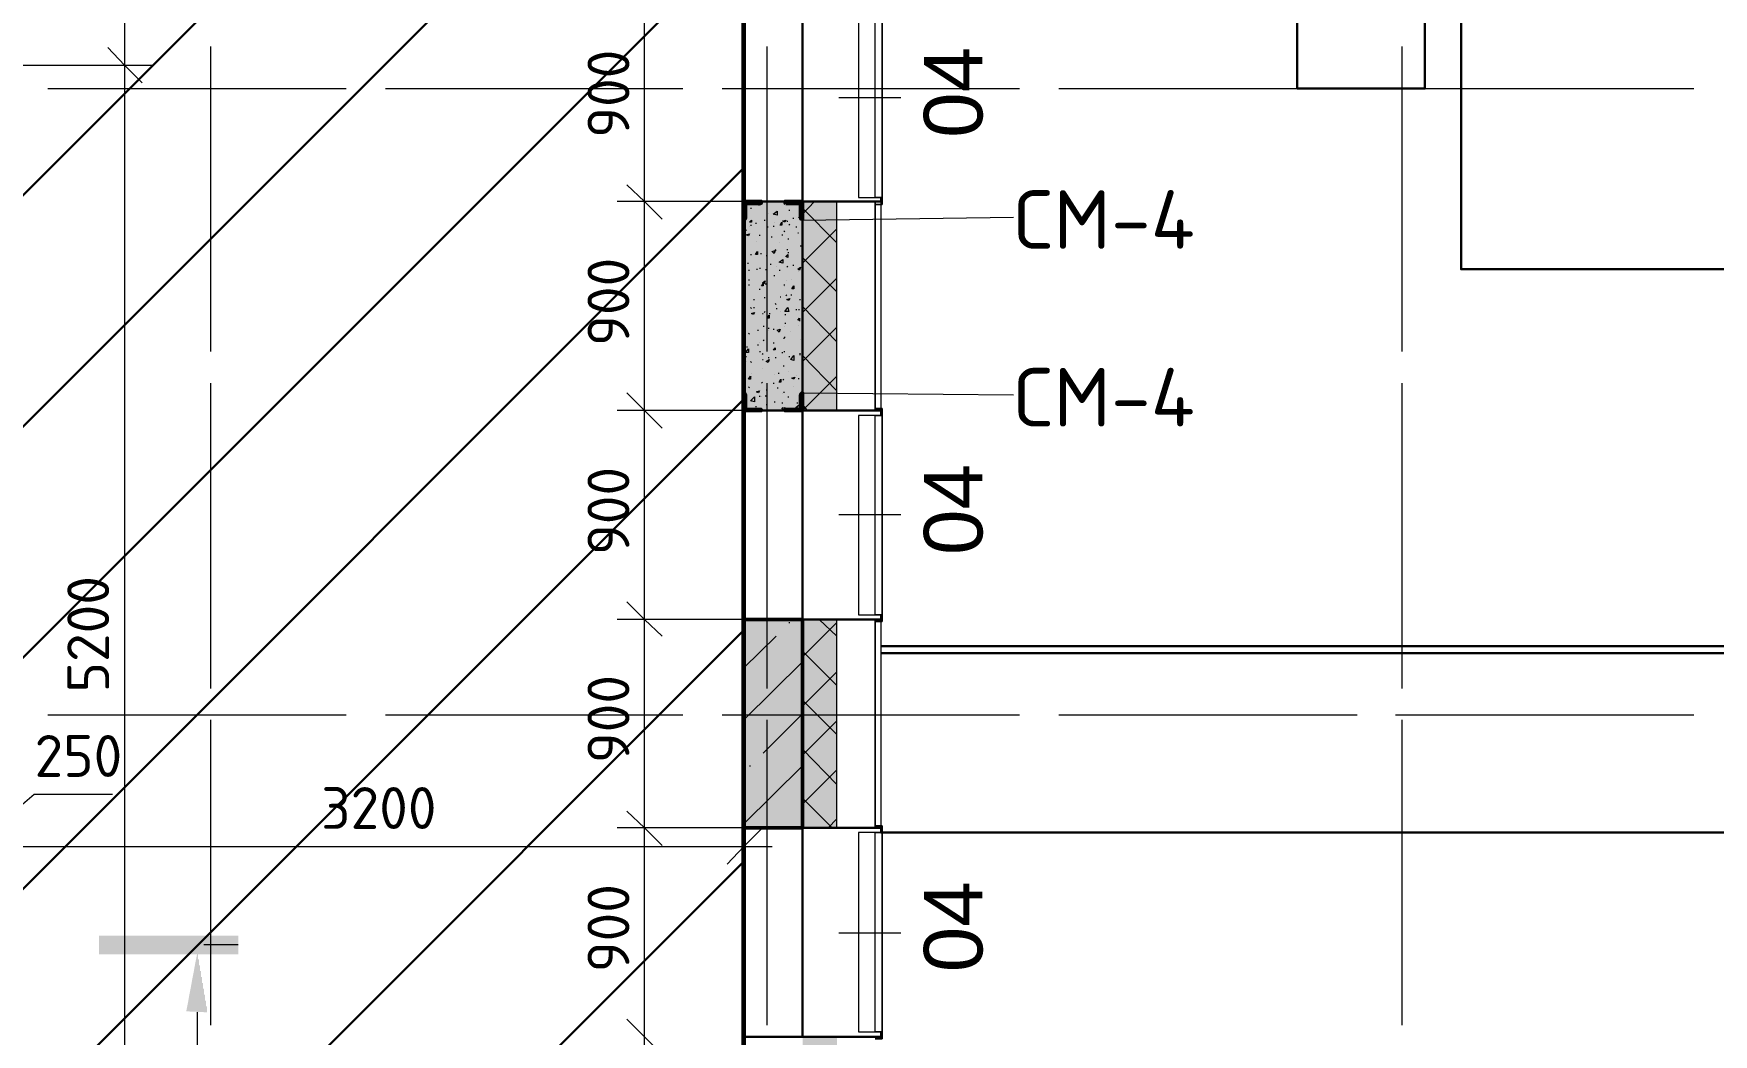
# Model space of a CAD drawing. Header units: millimetres. Extents: x -84737 to 172119, y -43083 to 59399.
# Drawn here: x 134040 to 141285, y 39666 to 43982 of the extents above; entities that cross this region are included whole.
import ezdxf

# ---------------------------------------------------------------- set-up
doc = ezdxf.new("R2010")
doc.units = ezdxf.units.MM
for name, color, linetype, lineweight in [('11) Плинтус ПЛ-2', 70, 'Continuous', 30), ('12) Наливной пол', 150, 'Continuous', 30), ('15) Штукатурка стен СТ-1.1', 161, 'Continuous', 60), ('16) Краска СТ-1.1 стена', 5, 'Continuous', 60), ('20) Шпакл. баз. фин Стена', 40, 'Continuous', 60), ('8) Линолеум Л-1.1', 130, 'Continuous', 30)]:
    doc.layers.add(name, color=color, linetype=linetype, lineweight=lineweight)
doc.layers.add('PDF _Геометрия', color=7, linetype='Continuous')
doc.layers.add('PDF _Текст', color=7, linetype='Continuous')
doc.layers.add('PDF _Сплошная заливка', color=7, linetype='Continuous', true_color=0xffffff)
doc.styles.add('PDF GOSTCommon', font='arial.ttf')
doc.styles.add('PDF ISOCPEUR', font='isocpeur.ttf')

msp = doc.modelspace()

# ---------------------------------------------------------------- hatches: boundary and pattern name
at = {"layer": '12) Наливной пол'}
h = msp.add_hatch(dxfattribs=at)
h.set_pattern_fill('ANSI31', color=256, scale=222)
h.paths.add_polyline_path([(133906.4, 38643.9), (137102.4, 38643.9), (137102.4, 49044.5), (133906.4, 49044.5)])
at = {"layer": '8) Линолеум Л-1.1'}
h = msp.add_hatch(dxfattribs=at)
h.set_pattern_fill('ANSI31', color=256, scale=222)
h.paths.add_polyline_path([(133906.4, 38643.9), (137102.4, 38643.9), (137102.4, 49044.5), (133906.4, 49044.5)])
at = {"layer": 'PDF _Сплошная заливка', "transparency": 33554559}
h = msp.add_hatch(color=256, dxfattribs=at)
h.paths.add_polyline_path([(137356.3, 47757.7), (137504.5, 47757.7), (137504.5, 49294.3), (137356.3, 49294.3)])
h.paths.add_polyline_path([(137356.3, 44155.3), (137504.5, 44155.3), (137504.5, 45057), (137356.3, 45057)])
h.paths.add_polyline_path([(137356.3, 42356.3), (137504.5, 42356.3), (137504.5, 43257.9), (137356.3, 43257.9)])
h.paths.add_polyline_path([(137504.5, 41454.6), (137356.3, 41454.6), (137356.3, 40739.2), (137504.5, 40739.2)])
h.paths.add_polyline_path([(137356.3, 45954.4), (137504.5, 45954.4), (137504.5, 46856), (137356.3, 46856)])
h = msp.add_hatch(color=256, dxfattribs=at)
h.paths.add_polyline_path([(137356.3, 40557.2), (137504.5, 40557.2), (137504.5, 40739.2), (137356.3, 40739.2)])
h.paths.add_polyline_path([(137504.5, 39655.6), (137356.3, 39655.6), (137356.3, 38246), (137504.5, 38246)])
msp.add_hatch(color=7, dxfattribs=at).paths.add_polyline_path([(134786.9, 39786.8), (134782.6, 39786.8), (134782.6, 39812.2), (134778.4, 39812.2), (134778.4, 39837.6), (134774.2, 39837.6), (134774.2, 39863), (134769.9, 39863), (134769.9, 39888.4), (134765.7, 39888.4), (134765.7, 39913.8), (134761.5, 39913.8), (134761.5, 39939.2), (134757.2, 39939.2), (134757.2, 39964.6), (134753, 39964.6), (134753, 39990), (134748.8, 39990), (134748.8, 40011.2), (134744.5, 40011.2), (134736.1, 39968.8), (134731.8, 39943.4), (134723.4, 39901.1), (134719.1, 39875.7), (134710.7, 39833.4), (134706.4, 39808), (134698, 39765.6), (134786.9, 39761.4)])

# ---------------------------------------------------------------- linework, layer by layer
at = {"layer": '11) Плинтус ПЛ-2'}
msp.add_lwpolyline([(133906.4, 45073.9), (133906.4, 38643.9), (137102.4, 38643.9), (137102.4, 49044.5), (133906.4, 49044.5), (133906.4, 46127.9)], dxfattribs=at)
at = {"layer": '15) Штукатурка стен СТ-1.1'}
msp.add_lwpolyline([(133906.4, 45073.9), (133906.4, 38643.9), (137102.4, 38643.9), (137102.4, 49044.5), (133906.4, 49044.5), (133906.4, 46127.9)], dxfattribs=at)
at = {"layer": '16) Краска СТ-1.1 стена'}
msp.add_lwpolyline([(133906.4, 45073.9), (133906.4, 38643.9), (137102.4, 38643.9), (137102.4, 49044.5), (133906.4, 49044.5), (133906.4, 46127.9)], dxfattribs=at)
at = {"layer": '20) Шпакл. баз. фин Стена'}
msp.add_lwpolyline([(133906.4, 45073.9), (133906.4, 38643.9), (137102.4, 38643.9), (137102.4, 49044.5), (133906.4, 49044.5), (133906.4, 46127.9)], dxfattribs=at)
at = {"layer": '8) Линолеум Л-1.1'}
msp.add_lwpolyline([(133906.4, 38643.9), (137102.4, 38643.9), (137102.4, 49044.5), (133906.4, 49044.5)], close=True, dxfattribs=at)
at = {"layer": 'PDF _Геометрия', "lineweight": 30}
for points in [[(137695, 39676.8), (137695, 39655.6), (137669.6, 39655.6), (137356.3, 39655.6), (137356.3, 40557.2), (137669.6, 40557.2), (137695, 40557.2), (137695, 40536.1), (137699.2, 40536.1), (144014.9, 40536.1), (143985.3, 40565.7), (143240.3, 41310.7), (143985.3, 40565.7), (144014.9, 40536.1), (144014.9, 56553.9), (143985.3, 56524.3), (143240.3, 55783.5), (143985.3, 56524.3), (144014.9, 56553.9), (123793.6, 56553.9), (123823.3, 56524.3), (124568.3, 55783.5)], [(137356.3, 40557.2), (137356.3, 39655.6), (137102.4, 39655.6), (137102.4, 48396.8), (137356.3, 48396.8), (137356.3, 47757.7), (137356.3, 48396.8)], [(137695, 43274.8), (137695, 43257.9), (137669.6, 43257.9), (137356.3, 43257.9), (137356.3, 44155.3), (137356.3, 43257.9), (137102.4, 43257.9), (137102.4, 42356.3), (137356.3, 42356.3), (137356.3, 41454.6), (137356.3, 42356.3), (137669.6, 42356.3), (137695, 42356.3), (137695, 42335.1)], [(137695, 41475.8), (137695, 41454.6), (137669.6, 41454.6), (137356.3, 41454.6)], [(137695, 41340.3), (141394.7, 41340.3)], [(137695, 41310.7), (141394.7, 41310.7)]]:
    msp.add_lwpolyline(points, dxfattribs=at)
for points in [[(141695.2, 53967.5), (140196.7, 53967.5), (140196.7, 42965.8), (141695.2, 42965.8)], [(137102.4, 49044.5), (133906.4, 49044.5), (133906.4, 38643.9), (137102.4, 38643.9)], [(140040.1, 44494), (139489.8, 44494), (139489.8, 43744.7), (140040.1, 43744.7)], [(137356.3, 42356.3), (137356.3, 43257.9)]]:
    msp.add_lwpolyline(points, close=True, dxfattribs=at)
at = {"layer": 'PDF _Геометрия', "lineweight": 9}
for points in [[(136674.8, 38525.4), (136674.8, 39655.6), (136674.8, 40557.2), (136674.8, 41454.6), (136674.8, 42356.3), (136674.8, 43257.9), (136674.8, 44155.3), (136674.8, 45057), (136674.8, 45954.4), (136674.8, 46856), (136674.8, 47757.7), (136674.8, 48396.8), (136674.8, 49167.3)], [(134431.3, 46246.5), (134431.3, 45073.9), (134431.3, 43846.3), (134431.3, 38525.4)], [(134803.8, 42927.7), (134803.8, 43926.7)], [(137204, 42927.7), (137204, 43926.7)], [(139942.7, 42927.7), (139942.7, 43926.7)], [(133931.8, 43846.3), (134431.3, 43846.3), (134554.1, 43846.3)], [(134803.8, 43812.4), (134803.8, 43863.2)], [(137204, 43812.4), (137204, 43863.2)], [(139942.7, 43812.4), (139942.7, 43863.2)], [(134101.1, 43744.7), (135104.4, 43744.7)], [(134135, 43744.7), (134190, 43744.7)], [(134389, 43744.7), (135388, 43744.7)], [(135303.3, 43744.7), (135354.1, 43744.7)], [(135557.3, 43744.7), (136556.3, 43744.7)], [(135586.9, 43744.7), (135642, 43744.7)], [(135840.9, 43744.7), (136839.9, 43744.7)], [(136755.2, 43744.7), (136810.3, 43744.7)], [(137009.2, 43744.7), (138008.2, 43744.7)], [(137038.9, 43744.7), (137093.9, 43744.7)], [(137292.8, 43744.7), (138291.8, 43744.7)], [(137513, 43706.6), (137779.6, 43706.6)], [(138207.2, 43744.7), (138262.2, 43744.7)], [(138461.2, 43744.7), (139460.2, 43744.7)], [(138495, 43744.7), (138545.8, 43744.7)], [(138744.8, 43744.7), (139748, 43744.7)], [(139663.4, 43744.7), (139714.2, 43744.7)], [(139913.1, 43744.7), (140916.3, 43744.7)], [(139947, 43744.7), (139997.8, 43744.7)], [(140201, 43744.7), (141200, 43744.7)], [(141115.3, 43744.7), (141166.1, 43744.7)], [(134803.8, 42610.3), (134803.8, 43613.5)], [(137204, 42610.3), (137204, 43613.5)], [(139942.7, 42610.3), (139942.7, 43613.5)], [(137174.3, 43257.9), (136674.8, 43257.9), (136556.3, 43257.9)], [(137115.1, 43253.7), (137115.1, 43257.9)], [(137318.2, 43249.5), (137322.5, 43253.7)], [(137356.3, 43202.9), (137407.1, 43257.9)], [(137110.8, 43194.4), (137115.1, 43194.4)], [(137132, 43228.3), (137136.2, 43228.3)], [(137204, 43236.8), (137204, 43236.8)], [(137208.2, 43207.1), (137208.2, 43207.1)], [(137297.1, 43219.8), (137301.3, 43219.8)], [(137314, 43186), (137318.2, 43186)], [(137339.4, 43190.2), (137343.6, 43186)], [(137504.5, 43080.1), (137356.3, 43228.3)], [(137356.3, 43177.5), (138266.4, 43190.2)], [(137110.8, 43130.9), (137115.1, 43135.2)], [(137127.8, 43152.1), (137127.8, 43152.1)], [(137132, 43156.3), (137136.2, 43156.3)], [(137153.2, 43164.8), (137157.4, 43164.8)], [(137170.1, 43114), (137170.1, 43109.8)], [(137191.3, 43177.5), (137195.5, 43177.5)], [(137204, 43147.9), (137208.2, 43147.9)], [(137229.3, 43152.1), (137233.6, 43152.1)], [(137233.6, 43169), (137233.6, 43169)], [(137267.4, 43114), (137271.7, 43114)], [(137271.7, 43177.5), (137271.7, 43177.5)], [(137275.9, 43130.9), (137280.1, 43126.7)], [(137288.6, 43173.3), (137292.8, 43173.3)], [(137297.1, 43156.3), (137301.3, 43160.6)], [(137326.7, 43147.9), (137330.9, 43147.9)], [(137335.2, 43122.5), (137339.4, 43122.5)], [(137356.3, 42991.2), (137504.5, 43139.4)], [(137106.6, 43092.8), (137110.8, 43092.8)], [(137106.6, 43071.7), (137110.8, 43075.9)], [(137157.4, 43084.4), (137157.4, 43084.4)], [(137204, 43084.4), (137204, 43088.6)], [(137220.9, 43105.5), (137225.1, 43105.5)], [(137220.9, 43042), (137220.9, 43042)], [(137237.8, 43050.5), (137242, 43046.3)], [(137254.7, 43080.1), (137254.7, 43080.1)], [(137288.6, 43050.5), (137292.8, 43050.5)], [(137292.8, 43097.1), (137297.1, 43097.1)], [(137292.8, 43037.8), (137297.1, 43037.8)], [(137347.9, 43067.4), (137347.9, 43063.2)], [(137352.1, 43075.9), (137352.1, 43075.9)], [(137106.6, 43012.4), (137110.8, 43012.4)], [(137119.3, 42991.2), (137123.5, 42991.2)], [(137132, 43029.3), (137136.2, 43029.3)], [(137157.4, 42965.8), (137161.6, 42965.8)], [(137170.1, 42970.1), (137174.3, 42970.1)], [(137174.3, 43033.6), (137178.6, 43033.6)], [(137199.7, 43025.1), (137204, 43025.1)], [(137199.7, 42961.6), (137199.7, 42965.8)], [(137216.6, 42987), (137220.9, 42987)], [(137242, 42978.5), (137242, 42978.5)], [(137288.6, 42974.3), (137292.8, 42978.5)], [(137314, 42982.8), (137318.2, 42982.8)], [(137504.5, 42868.5), (137356.3, 43016.6)], [(137102.4, 42948.9), (137106.6, 42953.1)], [(137123.5, 42961.6), (137127.8, 42961.6)], [(137123.5, 42919.3), (137127.8, 42919.3)], [(137123.5, 42898.1), (137127.8, 42898.1)], [(137182.8, 42893.9), (137182.8, 42893.9)], [(137191.3, 42906.6), (137195.5, 42906.6)], [(137195.5, 42902.3), (137199.7, 42902.3)], [(137233.6, 42940.4), (137233.6, 42936.2)], [(137254.7, 42961.6), (137259, 42961.6)], [(137275.9, 42898.1), (137280.1, 42898.1)], [(137288.6, 42915), (137288.6, 42915)], [(137309.8, 42919.3), (137309.8, 42919.3)], [(137339.4, 42957.4), (137339.4, 42957.4)], [(137352.1, 42957.4), (137356.3, 42957.4)], [(137352.1, 42927.7), (137356.3, 42927.7)], [(137356.3, 42779.6), (137504.5, 42927.7)], [(137144.7, 42834.6), (137148.9, 42834.6)], [(137170.1, 42881.2), (137170.1, 42876.9)], [(137191.3, 42843.1), (137195.5, 42843.1)], [(137237.8, 42817.7), (137242, 42813.4)], [(137259, 42847.3), (137263.2, 42847.3)], [(137280.1, 42889.6), (137280.1, 42889.6)], [(137284.4, 42851.5), (137288.6, 42855.8)], [(137305.5, 42855.8), (137309.8, 42855.8)], [(137343.6, 42834.6), (137347.9, 42834.6)], [(137132, 42800.7), (137136.2, 42796.5)], [(137144.7, 42800.7), (137148.9, 42800.7)], [(137182.8, 42775.3), (137187, 42775.3)], [(137191.3, 42779.6), (137195.5, 42783.8)], [(137212.4, 42775.3), (137216.6, 42775.3)], [(137242, 42796.5), (137246.3, 42796.5)], [(137259, 42783.8), (137259, 42783.8)], [(137280.1, 42771.1), (137284.4, 42771.1)], [(137284.4, 42792.3), (137284.4, 42792.3)], [(137326.7, 42792.3), (137330.9, 42792.3)], [(137343.6, 42745.7), (137335.2, 42745.7), (137343.6, 42754.2), (137343.6, 42741.5)], [(137339.4, 42792.3), (137343.6, 42792.3)], [(137504.5, 42652.6), (137356.3, 42805)], [(134803.8, 42673.8), (134803.8, 42728.8)], [(137110.8, 42707.6), (137110.8, 42707.6)], [(137123.5, 42690.7), (137127.8, 42686.5)], [(137161.6, 42703.4), (137165.9, 42703.4)], [(137187, 42720.3), (137191.3, 42720.3)], [(137204, 42673.8), (137204, 42728.8)], [(137208.2, 42711.9), (137212.4, 42711.9)], [(137208.2, 42703.4), (137208.2, 42703.4)], [(137229.3, 42707.6), (137233.6, 42707.6)], [(137280.1, 42733), (137284.4, 42733)], [(137280.1, 42720.3), (137280.1, 42720.3)], [(137280.1, 42669.5), (137280.1, 42673.8)], [(137305.5, 42699.2), (137305.5, 42699.2)], [(137339.4, 42724.6), (137339.4, 42724.6)], [(137356.3, 42567.9), (137504.5, 42716.1)], [(139942.7, 42673.8), (139942.7, 42728.8)], [(137102.4, 42639.9), (137106.6, 42639.9), (137106.6, 42627.2), (137102.4, 42631.4)], [(137115.1, 42631.4), (137119.3, 42631.4)], [(137161.6, 42639.9), (137165.9, 42639.9)], [(137170.1, 42648.4), (137170.1, 42648.4)], [(137170.1, 42610.3), (137174.3, 42610.3)], [(137182.8, 42597.6), (137187, 42601.8)], [(137187, 42656.8), (137191.3, 42661.1)], [(137229.3, 42648.4), (137233.6, 42648.4)], [(137267.4, 42606), (137271.7, 42606)], [(137275.9, 42669.5), (137275.9, 42665.3)], [(137275.9, 42610.3), (137280.1, 42610.3)], [(137343.6, 42601.8), (137347.9, 42601.8)], [(137347.9, 42661.1), (137347.9, 42661.1)], [(137110.8, 42589.1), (137115.1, 42589.1)], [(137115.1, 42567.9), (137115.1, 42567.9)], [(137132, 42567.9), (137136.2, 42563.7)], [(137182.8, 42576.4), (137187, 42576.4)], [(137182.8, 42538.3), (137182.8, 42538.3)], [(137208.2, 42584.9), (137212.4, 42584.9)], [(137237.8, 42584.9), (137242, 42584.9)], [(137275.9, 42546.8), (137275.9, 42551)], [(137297.1, 42589.1), (137301.3, 42589.1)], [(137305.5, 42580.6), (137309.8, 42580.6)], [(137343.6, 42597.6), (137347.9, 42597.6)], [(137504.5, 42440.9), (137356.3, 42593.3)], [(134803.8, 41475.8), (134803.8, 42474.8)], [(137123.5, 42457.9), (137127.8, 42453.6)], [(137136.2, 42517.1), (137136.2, 42517.1)], [(137136.2, 42504.4), (137136.2, 42504.4)], [(137178.6, 42474.8), (137182.8, 42479)], [(137204, 41475.8), (137204, 42474.8)], [(137229.3, 42474.8), (137233.6, 42474.8)], [(137233.6, 42512.9), (137233.6, 42512.9)], [(137250.5, 42517.1), (137254.7, 42517.1)], [(137271.7, 42487.5), (137275.9, 42491.7)], [(137297.1, 42525.6), (137297.1, 42525.6)], [(137318.2, 42462.1), (137318.2, 42462.1)], [(137330.9, 42508.7), (137330.9, 42508.7)], [(137339.4, 42496), (137339.4, 42491.7)], [(137356.3, 42356.3), (137504.5, 42504.4)], [(139942.7, 41475.8), (139942.7, 42474.8)], [(134803.8, 42360.5), (134803.8, 42411.3)], [(137136.2, 42398.6), (137140.5, 42398.6)], [(137170.1, 42419.8), (137170.1, 42415.5)], [(137178.6, 42415.5), (137178.6, 42415.5)], [(137195.5, 42419.8), (137199.7, 42419.8)], [(137199.7, 42445.2), (137204, 42445.2)], [(137204, 42360.5), (137204, 42411.3)], [(137233.6, 42394.4), (137237.8, 42394.4)], [(137246.3, 42453.6), (137250.5, 42453.6)], [(137267.4, 42390.1), (137271.7, 42390.1)], [(137271.7, 42428.2), (137271.7, 42428.2)], [(137275.9, 42436.7), (137275.9, 42432.5)], [(137292.8, 42415.5), (137297.1, 42415.5)], [(137330.9, 42390.1), (137335.2, 42390.1)], [(137356.3, 42432.5), (138266.4, 42424)], [(139942.7, 42360.5), (139942.7, 42411.3)], [(137174.3, 42356.3), (136674.8, 42356.3), (136556.3, 42356.3)], [(137148.9, 42356.3), (137157.4, 42364.7), (137157.4, 42356.3)], [(137153.2, 42373.2), (137157.4, 42373.2)], [(137178.6, 42356.3), (137178.6, 42356.3)], [(137199.7, 42381.7), (137204, 42381.7)], [(137267.4, 42364.7), (137271.7, 42369)], [(137343.6, 42373.2), (137347.9, 42369)], [(137377.5, 42356.3), (137356.3, 42381.7)], [(134803.8, 41158.3), (134803.8, 42157.3)], [(137204, 41158.3), (137204, 42157.3)], [(139942.7, 41158.3), (139942.7, 42157.3)], [(137513, 41907.6), (137779.6, 41907.6)], [(137174.3, 41454.6), (136674.8, 41454.6), (136556.3, 41454.6)], [(137297.1, 41441.9), (137301.3, 41441.9)], [(137356.3, 41293.8), (137504.5, 41441.9)], [(137504.5, 41382.7), (137428.3, 41454.6)], [(137102.4, 41247.2), (137242, 41382.7)], [(137504.5, 41171), (137356.3, 41319.2)], [(134803.8, 41221.8), (134803.8, 41276.8)], [(137102.4, 41022.9), (137356.3, 41272.6)], [(137204, 41221.8), (137204, 41276.8)], [(137356.3, 41082.1), (137504.5, 41230.3)], [(139942.7, 41221.8), (139942.7, 41276.8)], [(137504.5, 40959.4), (137356.3, 41107.5)], [(134101.1, 41044), (135104.4, 41044)], [(134135, 41044), (134190, 41044)], [(134389, 41044), (135388, 41044)], [(134803.8, 40023.9), (134803.8, 41022.9)], [(135303.3, 41044), (135354.1, 41044)], [(135557.3, 41044), (136556.3, 41044)], [(135586.9, 41044), (135642, 41044)], [(135840.9, 41044), (136839.9, 41044)], [(136755.2, 41044), (136810.3, 41044)], [(137009.2, 41044), (138008.2, 41044)], [(137038.9, 41044), (137093.9, 41044)], [(137187, 40878.9), (137356.3, 41048.3)], [(137204, 40023.9), (137204, 41022.9)], [(137292.8, 41044), (138291.8, 41044)], [(137356.3, 40870.5), (137504.5, 41018.6)], [(138207.2, 41044), (138262.2, 41044)], [(138461.2, 41044), (139460.2, 41044)], [(138495, 41044), (138545.8, 41044)], [(138744.8, 41044), (139748, 41044)], [(139663.4, 41044), (139714.2, 41044)], [(139913.1, 41044), (140916.3, 41044)], [(139942.7, 40023.9), (139942.7, 41022.9)], [(139947, 41044), (139997.8, 41044)], [(140201, 41044), (141200, 41044)], [(141115.3, 41044), (141166.1, 41044)], [(114912.7, 40976.3), (114912.7, 40476.8), (116703.3, 40476.8), (116783.7, 40476.8), (116931.8, 40476.8), (117012.3, 40476.8), (123573.5, 40476.8), (123653.9, 40476.8), (124022.2, 40476.8), (124102.6, 40476.8), (129605.6, 40476.8), (129703, 40476.8), (129855.4, 40476.8), (133652.4, 40476.8), (133906.4, 40476.8), (137225.1, 40476.8)], [(134803.8, 40904.3), (134803.8, 40959.4)], [(137102.4, 40976.3), (137102.4, 40476.8), (137102.4, 40358.3)], [(137204, 40904.3), (137204, 40959.4)], [(139942.7, 40904.3), (139942.7, 40959.4)], [(137504.5, 40743.5), (137356.3, 40895.9)], [(137102.4, 40574.2), (137356.3, 40823.9)], [(137127.8, 40823.9), (137132, 40823.9)], [(137356.3, 40658.8), (137436.8, 40739.2), (137504.5, 40807)], [(134380.5, 40701.2), (134041.9, 40701.2), (133779.4, 40476.8)], [(134803.8, 39706.4), (134803.8, 40705.4)], [(137204, 39706.4), (137204, 40705.4)], [(137483.3, 40557.2), (137356.3, 40684.2)], [(139942.7, 39706.4), (139942.7, 40705.4)], [(137352.1, 40599.6), (137356.3, 40599.6)], [(137466.4, 40557.2), (137504.5, 40595.3)], [(137174.3, 40557.2), (136674.8, 40557.2), (136556.3, 40557.2)], [(137513, 40104.3), (137779.6, 40104.3)], [(134803.8, 39769.9), (134803.8, 39820.7)], [(137204, 39769.9), (137204, 39820.7)], [(139942.7, 39769.9), (139942.7, 39820.7)], [(134744.5, 39761.4), (134744.5, 39363.5)]]:
    msp.add_lwpolyline(points, dxfattribs=at)
at = {"layer": 'PDF _Геометрия', "lineweight": 18}
for points in [[(137597.6, 44134.2), (137597.6, 43274.8), (137699.2, 43274.8), (137699.2, 43245.2), (137669.6, 43245.2), (137699.2, 43245.2), (137699.2, 43274.8), (137699.2, 44134.2), (137597.6, 44134.2), (137597.6, 43274.8), (137699.2, 43274.8)], [(137356.3, 42356.3), (137504.5, 42356.3), (137597.6, 42356.3), (137669.6, 42356.3), (137669.6, 43257.9), (137597.6, 43257.9), (137504.5, 43257.9), (137356.3, 43257.9)], [(137504.5, 42356.3), (137504.5, 43257.9)], [(137699.2, 42335.1), (137699.2, 42364.7), (137669.6, 42364.7), (137699.2, 42364.7), (137699.2, 42335.1), (137597.6, 42335.1), (137597.6, 41475.8), (137699.2, 41475.8), (137699.2, 41446.2), (137669.6, 41446.2), (137699.2, 41446.2), (137699.2, 41475.8), (137699.2, 42335.1), (137597.6, 42335.1), (137597.6, 41475.8), (137699.2, 41475.8)], [(137504.5, 40557.2), (137504.5, 40739.2), (137504.5, 41454.6)], [(137699.2, 40536.1), (137699.2, 40565.7), (137669.6, 40565.7), (137699.2, 40565.7), (137699.2, 40536.1), (137597.6, 40536.1), (137597.6, 39676.8), (137699.2, 39676.8), (137699.2, 39647.1), (137669.6, 39647.1), (137699.2, 39647.1), (137699.2, 39676.8), (137699.2, 40536.1), (137597.6, 40536.1), (137597.6, 39676.8), (137699.2, 39676.8)]]:
    msp.add_lwpolyline(points, dxfattribs=at)
for points in [[(137669.6, 44134.2), (137699.2, 44134.2), (137699.2, 43274.8), (137669.6, 43274.8)], [(137669.6, 42356.3), (137695, 42356.3), (137695, 42364.7), (137695, 43245.2), (137695, 43257.9), (137669.6, 43257.9)], [(137669.6, 42335.1), (137699.2, 42335.1), (137699.2, 41475.8), (137669.6, 41475.8)], [(137669.6, 40739.2), (137669.6, 41454.6), (137597.6, 41454.6), (137504.5, 41454.6), (137356.3, 41454.6), (137356.3, 40739.2), (137356.3, 40557.2), (137504.5, 40557.2), (137597.6, 40557.2), (137669.6, 40557.2)], [(137669.6, 40557.2), (137695, 40557.2), (137695, 40565.7), (137695, 41446.2), (137695, 41454.6), (137669.6, 41454.6), (137669.6, 40739.2)], [(137669.6, 40536.1), (137699.2, 40536.1), (137699.2, 39676.8), (137669.6, 39676.8)]]:
    msp.add_lwpolyline(points, close=True, dxfattribs=at)
at = {"layer": 'PDF _Геометрия', "lineweight": 20}
for points in [[(134507.5, 43770.1), (134431.3, 43846.3), (134359.3, 43922.5)], [(136598.6, 43329.9), (136674.8, 43257.9), (136751, 43181.7)], [(136598.6, 42432.5), (136674.8, 42356.3), (136751, 42280.1)], [(136598.6, 41530.8), (136674.8, 41454.6), (136751, 41382.7)], [(136598.6, 40629.2), (136674.8, 40557.2), (136751, 40481)], [(137178.6, 40553), (137102.4, 40476.8), (137030.4, 40400.6)], [(136598.6, 39731.8), (136674.8, 39655.6), (136751, 39579.4)]]:
    msp.add_lwpolyline(points, dxfattribs=at)
at = {"layer": 'PDF _Геометрия', "lineweight": 50}
for points in [[(137110.8, 43249.5), (137174.3, 43249.5), (137178.6, 43253.7), (137178.6, 43257.9), (137102.4, 43257.9), (137102.4, 43181.7), (137106.6, 43181.7), (137110.8, 43186)], [(137284.4, 43249.5), (137347.9, 43249.5), (137347.9, 43186), (137352.1, 43181.7), (137356.3, 43181.7), (137356.3, 43257.9), (137280.1, 43257.9), (137280.1, 43253.7)], [(137174.3, 42360.5), (137110.8, 42360.5), (137110.8, 42424), (137106.6, 42428.2), (137102.4, 42432.5), (137102.4, 42356.3), (137178.6, 42356.3), (137178.6, 42360.5)], [(137347.9, 42360.5), (137284.4, 42360.5), (137280.1, 42360.5), (137280.1, 42356.3), (137356.3, 42356.3), (137356.3, 42432.5), (137352.1, 42428.2), (137347.9, 42424)], [(137356.3, 40557.2), (137356.3, 41454.6), (137102.4, 41454.6), (137102.4, 40557.2)]]:
    msp.add_lwpolyline(points, close=True, dxfattribs=at)
at = {"layer": 'PDF _Геометрия', "lineweight": 9}
for points in [[(137174.3, 43253.7), (137170.1, 43241), (137161.6, 43245.2)], [(137246.3, 43198.7), (137229.3, 43202.9), (137246.3, 43215.6)], [(137127.8, 43118.2), (137123.5, 43109.8), (137115.1, 43114)], [(137136.2, 43177.5), (137136.2, 43169), (137127.8, 43169)], [(137267.4, 43169), (137267.4, 43156.3), (137259, 43156.3)], [(137284.4, 43177.5), (137280.1, 43169), (137271.7, 43173.3)], [(137161.6, 43042), (137161.6, 43029.3), (137153.2, 43029.3)], [(137237.8, 43046.3), (137233.6, 43033.6), (137225.1, 43042)], [(137271.7, 42991.2), (137254.7, 42995.5), (137271.7, 43008.2)], [(137292.8, 43029.3), (137292.8, 43016.6), (137284.4, 43020.9)], [(137347.9, 42974.3), (137343.6, 42961.6), (137335.2, 42965.8)], [(137187, 42902.3), (137187, 42893.9), (137178.6, 42893.9)], [(137195.5, 42915), (137191.3, 42902.3), (137182.8, 42906.6)], [(137318.2, 42893.9), (137318.2, 42881.2), (137309.8, 42881.2)], [(137301.3, 42838.8), (137297.1, 42830.4), (137288.6, 42834.6)], [(137148.9, 42779.6), (137144.7, 42771.1), (137136.2, 42775.3)], [(137212.4, 42766.9), (137212.4, 42754.2), (137204, 42754.2)], [(137297.1, 42783.8), (137280.1, 42783.8), (137292.8, 42800.7)], [(137259, 42707.6), (137254.7, 42694.9), (137246.3, 42703.4)], [(137106.6, 42648.4), (137102.4, 42648.4)], [(137123.5, 42606), (137110.8, 42606), (137123.5, 42623)], [(137237.8, 42627.2), (137237.8, 42618.7), (137229.3, 42618.7)], [(137212.4, 42576.4), (137208.2, 42563.7), (137199.7, 42567.9)], [(137318.2, 42572.2), (137305.5, 42576.4), (137318.2, 42593.3)], [(137132, 42504.4), (137132, 42491.7), (137123.5, 42491.7)], [(137263.2, 42491.7), (137263.2, 42479), (137254.7, 42479)], [(137322.5, 42500.2), (137318.2, 42491.7), (137309.8, 42496)], [(137148.9, 42394.4), (137132, 42398.6), (137148.9, 42415.5)], [(137170.1, 42440.9), (137165.9, 42432.5), (137157.4, 42436.7)], [(137280.1, 42369), (137275.9, 42356.3), (137267.4, 42364.7)], [(137343.6, 42364.7), (137326.7, 42369), (137343.6, 42381.7)]]:
    msp.add_lwpolyline(points, close=True, dxfattribs=at)
at = {"layer": 'PDF _Геометрия', "color": 7, "lineweight": 9, "true_color": 0xffffff}
msp.add_lwpolyline([(134774.2, 40053.5), (134922.3, 40053.5)], dxfattribs=at)
at = {"layer": 'PDF _Сплошная заливка', "lineweight": 5, "transparency": 33554559}
for points in [[(137102.4, 43257.9), (137102.4, 42356.3), (137356.3, 43257.9), (137356.3, 42356.3)], [(137102.4, 41454.6), (137102.4, 40557.2), (137356.3, 41454.6), (137356.3, 40557.2)]]:
    msp.add_solid(points, dxfattribs=at)
at = {"layer": 'PDF _Сплошная заливка', "color": 7, "lineweight": 9, "transparency": 33554559}
msp.add_solid([(134321.2, 40091.6), (134321.2, 40011.2), (134922.3, 40091.6), (134922.3, 40011.2)], dxfattribs=at)

# ---------------------------------------------------------------- texts
at = {"layer": 'PDF _Текст', "attachment_point": 4, "rotation": 90}
for s, insert, char_height, style in [('04', (138007.6, 43532.4), 252.47, 'PDF GOSTCommon'), ('900', (136519, 43532.5), 180.46, 'PDF ISOCPEUR'), ('900', (136519, 42635), 180.46, 'PDF ISOCPEUR'), ('900', (136519, 41733.3), 180.46, 'PDF ISOCPEUR'), ('04', (138007.6, 41733.3), 252.47, 'PDF GOSTCommon'), ('5200', (134275.4, 41140.7), 180.46, 'PDF ISOCPEUR'), ('900', (136519, 40835.9), 180.46, 'PDF ISOCPEUR'), ('900', (136519, 39934.2), 180.46, 'PDF ISOCPEUR'), ('04', (138007.6, 39934.2), 252.47, 'PDF GOSTCommon')]:
    msp.add_mtext(s, dxfattribs=dict(at, insert=insert, char_height=char_height, style=style))
at = {"layer": 'PDF _Текст', "attachment_point": 4, "style": 'PDF ISOCPEUR'}
for s, insert, char_height in [('СМ-4', (138268.6, 43180.2), 252.37), ('СМ-4', (138268.6, 42413.9), 252.37), ('250', (134043.8, 40866.8), 180.46), ('3200', (135279.9, 40642.4), 180.46)]:
    msp.add_mtext(s, dxfattribs=dict(at, insert=insert, char_height=char_height))

doc.saveas('drawing.dxf')
